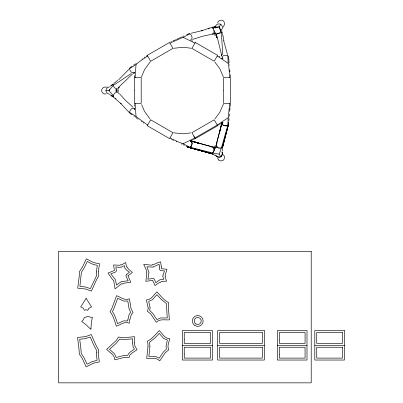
<?xml version="1.0" encoding="UTF-8"?>
<svg xmlns="http://www.w3.org/2000/svg" width="403" height="403" viewBox="0 0 403 403"><rect width="100%" height="100%" fill="white"/><g stroke="black" fill="none" stroke-linecap="round" stroke-linejoin="round"><path stroke-width="0.6" d="M182.317 345.311L182.317 330.576L212.502 330.576L212.502 360.04L182.317 360.04L182.317 345.311L212.502 345.311M277.355 345.311L277.355 330.566L307.005 330.566L307.005 356.071L307.005 360.04L277.355 360.04L277.355 345.311L307.005 345.311M192.03 143.05L192.03 143.02A1.325 1.118 -74.5 0 0 191.929 142.481L191.888 142.476M229.755 103.425L228.189 117.701L227.821 125.333L221.388 147.987L219.177 154.163L220.698 156.802L221.005 156.51M134.395 77.089L134.491 75.437M228.909 120.693L229.04 118.573M214.079 150.495L214.079 150.465A1.244 1.053 -74.5 0 1 213.993 150.888L213.978 150.913M216.315 144.501L216.315 144.476A1.38 1.164 14.5 0 1 216.396 144.143L222.008 122.588L216.335 144.329M222.914 146.032L222.914 146.007A1.375 1.164 14.5 0 1 222.834 146.36L222.809 146.375M229.443 113.918L229.226 116.331M214.129 149.921L214.159 149.609M229.68 111.304L230.037 107.792M214.089 150.349L214.169 149.523A1.063 0.897 -74.5 0 0 214.164 149.186L214.134 149.135M147.307 55.473L147.614 55.997L139.287 61.775L136.033 64.495L135.116 77.643M216.23 145.302L216.26 145.035M223 145.226L222.99 145.322M217.696 157.916L217.872 158.671A4.342 4.287 -30 0 1 217.942 158.943A4.579 4.519 -30 0 0 217.978 159.109L218.285 159.558A4.368 4.312 -30 0 1 218.612 159.87L218.723 159.991M230.435 104.155L230.199 106.352M223.02 145.055L222.33 147.261L221.388 147.987L218.753 148.007L216.582 146.561L216.215 145.448L216.905 143.241M132.053 114.684L130.053 113.495L129.605 112.437L129.751 111.208L131.292 108.971L132.436 108.336L134.783 108.679M119.555 87.038L117.993 88.741L116.845 88.977L114.502 87.819L113.208 85.527L113.364 84.348L114.931 82.65M228.561 124.205L228.546 124.28A1.063 0.897 14.5 0 1 228.425 124.537L228.38 124.598M118.21 89.587L118.27 91.748M221.977 58.339L222.854 56.133L223.977 55.458L226.688 55.241L227.821 55.73L228.511 56.647L228.541 58.974M116.699 89.743C115.888 92.206 118.417 92.478 119.555 94.025M116.754 89.461L116.845 88.977M134.411 109.369L134.35 109.676L134.647 108.437M222.607 147.443L222.29 151.014M228.672 123.656L228.723 123.419A1.244 1.053 14.5 0 0 228.743 123.101M228.708 123.489L228.582 124.084M228.677 123.63L222.491 146.959M228.597 124.013L222.552 146.853M210.85 34.331L213.106 33.827L213.887 32.95L214.184 31.711L213.55 29.051L212.719 28.074L211.62 27.621L209.364 28.129L208.588 29.001M109.415 94.08C107.591 93.904 106.085 92.352 105.918 90.534C106.085 88.715 107.591 87.164 109.415 86.988M219.544 132.456L221.912 122.834M222.023 122.421L219.408 132.824M222.899 146.173L228.743 123.222L222.703 146.571M215.64 26.361L215.877 25.52C216.945 24.029 219.041 23.5 220.698 24.266C222.189 25.318 222.778 27.399 222.018 29.066L221.408 29.696M217.685 23.036L218.043 21.777C219.106 20.281 221.202 19.757 222.859 20.518C224.35 21.576 224.939 23.651 224.184 25.318L223.267 26.26M191.853 144.652L191.989 144.209A1.214 1.023 -74.5 0 0 192.06 143.816L192.04 143.79M216.215 35.62L216.905 37.827L216.215 35.62L216.582 34.502L217.504 33.63L220.124 32.855L221.388 33.081L222.33 33.807L223.02 36.008M116.074 98.654L113.978 97.722L113.208 95.541L114.502 93.249L116.845 92.091M141.393 77.099L144.546 69.628L150.264 61.75M213.862 151.206L213.706 151.609M223.448 103.999L219.771 112.382L214.97 118.91M117.097 89.884L117.142 91.3M134.783 72.384L132.436 72.731L131.292 72.097L129.751 69.86L129.605 68.631L130.053 67.573L132.053 66.384M115.978 91.693L115.973 89.37M222.108 154.908L222.219 154.651A0.982 0.972 -30 0 0 222.26 154.49L222.265 154.435A2.927 2.886 -30 0 0 222.28 154.268L222.28 154.208A4.312 4.252 -30 0 1 222.335 153.654L222.33 153.044A5.516 5.441 -30 0 0 222.275 152.883A4.085 4.03 -30 0 1 222.118 152.349L221.857 151.81M219.177 26.915L212.719 28.074L216.497 27.072L219.177 26.91L220.506 29.696L221.388 33.081L219.177 26.915L220.698 24.266M216.456 144.062L216.738 143.544M223.101 27.192L223.373 26.724M215.746 146.697L214.547 147.448M118.26 87.854L118.437 87.587M191.455 145.629L191.536 145.508A1.38 1.164 -74.5 0 0 191.712 145.151M191.208 146.007L191.506 145.554M191.128 146.123L191.44 145.649M191.173 146.052L191.41 145.7M214.663 148.677L216.673 147.513M228.123 124.935L227.302 125.56M213.404 152.183L213.439 152.138A1.063 0.897 -74.5 0 0 213.625 151.86M209.364 152.939L211.62 153.447L212.719 152.994L214.053 150.722L213.887 148.118L213.106 147.241L210.85 146.737M113.208 85.527L108.961 90.534L105.918 90.534M109.722 89.698L108.961 90.534L113.208 95.541M215.57 145.498L214.814 146.098M118.613 79.829L128.758 69.492M215.817 155.362L216.169 155.845A3.894 3.839 -30 0 1 216.446 156.122L216.713 156.404A0.927 0.912 -30 0 0 216.89 156.535L216.99 156.586A3.038 2.997 -30 0 0 217.146 156.651A5.158 5.088 -30 0 1 217.665 156.873L217.968 157.014A0.982 0.972 -30 0 0 218.184 157.069L218.24 157.074A2.927 2.886 -30 0 0 218.411 157.084A4.307 4.252 -30 0 1 219.031 157.135L220.698 156.802L221.655 155.88L222.375 153.261L222.023 152.027M118.049 87.824L132.491 74.006M216.582 146.561L216.21 146.888M112.89 84.368L111.545 85.501L112.256 84.882M117.706 80.252L115.001 82.575M215.993 147.08L215.514 147.427M133.151 73.729L134.406 72.666M186.715 34.824L188.745 33.686L189.884 33.827L190.876 34.567L192.045 37.021L192.019 38.33L190.548 40.189M109.888 86.393L113.112 84.187M215.026 26.477L214.819 26.638L216.023 26.13M222.103 147.438L222.204 147.357A1.214 1.028 14.5 0 0 222.441 147.1M222.164 147.387L221.857 147.624M190.402 146.853L190.745 146.596A1.214 1.028 -74.5 0 0 191.017 146.324M144.279 57.478L144.863 57.055M141.972 59.16L142.541 58.752M228.189 117.701L217.262 125.066L194.931 137.957L183.088 143.74L179.108 142.284L169.94 137.957M146.047 56.198L146.642 55.77M135.746 63.578L136.214 63.246M134.385 64.51L134.829 64.208M114.407 84.726L131.232 73.532M133.499 65.1L133.937 64.807M218.567 125.126L219.489 124.527M136.033 64.495L129.605 68.631M219.927 124.25L220.365 123.973M220.799 123.711L221.237 123.454M215.343 147.528L214.623 147.856M220.718 156.782L220.345 156.908A4.085 4.03 -30 0 0 219.801 157.064A5.516 5.441 -30 0 1 219.64 157.12C218.219 157.316 216.723 156.717 215.877 155.543M169.94 43.106L183.088 37.328L189.884 33.827M191.974 140.32L192.422 140.078M192.876 139.841L193.339 139.604M193.828 139.357L194.322 139.111M183.415 36.154L183.899 35.917M214.613 146.234L213.731 146.632M181.899 36.875L182.418 36.628M179.189 38.129L176.806 39.237M181.38 37.116L179.753 37.867M217.504 33.63L220.124 32.855M175.542 39.811L176.176 39.524M220.27 30.381L221.106 30.008M174.902 40.099L172.922 40.97M212.033 34.3L213.106 33.822M170.912 41.852L171.582 41.554M226.96 125.711L227.232 125.59M226.909 125.731L226.834 125.761A1.214 1.028 14.5 0 1 226.466 125.857M211.907 153.326L211.787 153.377A1.214 1.028 -74.5 0 1 211.419 153.462L188.604 147.337A1.063 0.897 -74.5 0 0 188.896 147.362L188.992 147.347M210.658 146.813L210.709 146.793A1.214 1.028 -74.5 0 1 211.051 146.717L211.071 146.742M222.088 58.39L222.899 58.072M192.528 39.449L202.689 36.215L210.442 34.562M222.763 122.708L223.061 122.603L221.836 122.97M209.263 28.155L201.571 30.814L202.432 30.542L191.188 33.258M213.928 26.744L215.247 26.366M213.192 26.946L212.028 27.248M106.362 93.758L105.087 94.08C103.264 93.904 101.758 92.352 101.591 90.534C101.758 88.715 103.264 87.164 105.087 86.988L106.362 87.31M220.506 148.143L220.29 148.183A1.063 0.897 14.5 0 1 219.952 148.208M190.75 132.894L182.695 133.801L173.597 132.789M173.597 48.284L183.274 47.277L191.319 48.269M225.67 125.892L226.063 125.867M106.709 86.988L107.253 86.988M217.655 345.311L264.313 345.311M314.798 345.311L344.449 345.311M214.421 33.605L215.67 34.27M211.177 153.432L188.075 147.16M211.812 146.763L211.882 146.763A1.38 1.164 -74.5 0 1 212.22 146.828L212.235 146.853M210.638 153.417L187.773 147.06L188.025 147.145M210.955 153.427L187.773 147.06M216.678 33.555L214.663 32.396M218.985 148.042L218.955 148.037A1.244 1.053 14.5 0 1 218.567 147.941L218.522 147.901M212.719 152.994L219.177 154.163M224.511 125.726L224.738 125.781M213.051 153.054L189.884 147.241L183.088 143.74M225.076 125.857L225.101 125.862A1.38 1.164 14.5 0 0 225.499 125.912M188.513 147.302L211.57 153.442M211.374 153.437L188.307 147.236M190.584 140.909L212.079 146.788M190.407 140.828L211.882 146.763M200.956 143.765L190.221 140.768L200.765 143.73L190.634 140.874M210.588 153.417L187.596 146.984L210.396 153.392M200.573 143.7L190.448 140.818L200.382 143.664M190.669 140.869L200.19 143.629M221.826 58.108L223.045 58.48L222.748 58.375M187.979 147.13L211.031 153.432L188.236 147.211M213.887 32.945L214.356 33.101M211.872 153.845L215.126 155.432M214.633 33.197L216.582 34.502M211.605 153.75L212.94 154.238M213.706 34.416L214.149 34.608M210.059 153.246L209.837 153.145M212.346 146.909L212.613 147.024M212.749 147.085L212.97 147.181A1.214 1.023 -74.5 0 1 213.252 147.377M209.746 153.105L209.52 153.009A1.214 1.023 -74.5 0 1 209.217 152.802M194.931 43.106L183.088 37.328M172.892 140.103L173.552 140.395M171.562 139.519L172.232 139.811M176.136 141.549L176.766 141.836M217.736 147.543L217.711 147.533A1.063 0.897 14.5 0 1 217.368 147.337L217.323 147.266M181.395 143.962L181.919 144.203M223.066 154.707L223.166 154.752A0.927 0.912 -30 0 1 223.302 154.848L223.343 154.883A2.7 2.665 -30 0 1 223.499 155.044L223.615 155.17A4.423 4.362 -30 0 0 223.932 155.482L224.285 156.092A4.085 4.03 -30 0 0 224.436 156.631L224.501 157.397A4.307 4.252 -30 0 0 224.446 157.956L224.411 158.293A0.977 0.962 -30 0 1 224.365 158.455L224.345 158.505A3.783 3.733 -30 0 1 224.244 158.706L224.219 158.757A5.158 5.088 -30 0 0 224.008 159.22L223.872 159.528A0.927 0.912 -30 0 1 223.776 159.664L223.736 159.704A2.7 2.665 -30 0 1 223.574 159.86L223.448 159.976A4.423 4.362 -30 0 0 223.126 160.298L222.506 160.651A4.085 4.03 -30 0 0 221.962 160.807L221.192 160.883A4.312 4.252 -30 0 0 220.632 160.832L220.295 160.807A0.977 0.962 -30 0 1 220.134 160.762L220.078 160.742A3.783 3.733 -30 0 1 219.877 160.646L219.826 160.621A5.158 5.088 -30 0 0 219.363 160.414L219.056 160.283A0.927 0.912 -30 0 1 218.92 160.187L218.879 160.152A2.695 2.655 -30 0 1 218.723 159.991M182.947 144.687L183.441 144.924M214.366 34.718L215.54 35.57M183.924 145.161L184.408 145.397M210.235 153.326L210.26 153.336A1.375 1.164 -74.5 0 0 210.583 153.432M192.438 40.965L192.891 41.207M109.722 94.589L112.417 96.337M223.096 125.081L223.121 125.096A1.325 1.118 14.5 0 1 222.678 124.729M191.551 40.471L191.989 40.723M147.614 125.066L136.033 116.573L129.605 112.437M219.917 56.838L219.02 56.254M223.756 125.479L223.781 125.494A1.214 1.023 14.5 0 0 224.144 125.66M133.962 116.276L134.411 116.573M135.766 117.5L137.181 118.492M137.67 118.84L138.169 119.192M229.755 77.643L228.919 67.543L228.189 63.367L217.262 56.002M141.393 121.459L141.957 121.867M143.105 122.698L143.69 123.127M187.385 146.803L187.078 146.546M187.037 146.516L186.846 146.354A1.063 0.897 -74.5 0 1 186.624 146.113L186.639 146.103M190.548 140.874L192.019 142.738L192.045 144.042L190.876 146.501L189.884 147.241L188.745 147.377L186.715 146.239M190.972 141.231L191.349 141.554A1.063 0.897 -74.5 0 1 191.556 141.775L191.576 141.861M133.151 107.334L125.268 100.151L119.968 94.267M113.288 97.058L111.752 95.738L113.067 96.866L111.989 95.944L112.23 96.156M115.001 98.488L121.152 103.823L120.487 103.213L129.257 112.543M190.72 141.02L190.684 140.985A1.244 1.053 -74.5 0 0 190.458 140.843M217.202 147.15L216.885 146.848M213.701 147.906L213.716 147.926A1.325 1.118 -74.5 0 1 213.983 148.369L213.958 148.41M213.409 147.584L213.645 147.851M214.965 62.153L219.776 68.676L223.448 77.064M149.881 118.825L144.556 111.435L141.594 104.518M228.415 121.892L228.461 121.958A1.063 0.897 14.5 0 1 228.572 122.24L228.647 122.683M222.32 124.114L222.29 124.069A1.063 0.897 14.5 0 1 222.164 123.761L222.134 123.59M222.652 124.623L222.436 124.29M147.397 55.624L147.241 55.352L169.567 42.461L172.978 48.37L150.651 61.261L147.614 55.997M194.387 137.01L191.893 132.698L214.225 119.807L217.635 125.716L195.309 138.607L194.911 137.927M193.793 135.987L193.984 136.32M194.372 136.99L195.238 138.486M191.637 141.982L191.853 142.405M216.471 146.224L216.325 145.785M216.492 146.294L216.502 146.319A1.325 1.118 14.5 0 0 216.754 146.773M222.33 32.87L222.118 32.104M223.62 40.612L227.499 54.571M221.665 30.336L221.932 31.369M216.98 36.124L221.726 55.543M213.978 148.495L214.094 148.974M215.791 155.251L215.776 155.195A4.342 4.287 -30 0 0 215.721 154.979M223.937 40.819L223.045 36.114M221.338 54.637L221.63 56.254M222.083 123.318L222.038 123.051M228.541 122.089L228.511 124.421L227.821 125.333L226.688 125.827L223.977 125.61L222.854 124.935L221.977 122.729A1.244 1.053 14.5 0 0 221.993 122.9M135.116 103.425L136.033 116.573M230.219 74.731L230.44 76.913M229.911 71.87L229.7 69.795M215.57 27.238L215.66 28.15M214.053 30.341L214.184 31.716M229.231 64.722L229.282 65.311M229.08 63.014L228.849 59.322M221.479 34.522L222.763 54.692M134.416 104.528L134.491 106.145M228.189 63.367L227.821 55.73M192.03 143.307L192.035 143.644M134.547 72.948L134.557 73.391M216.255 145.644A1.214 1.023 14.5 0 1 216.215 145.302M216.789 143.408A1.214 1.028 14.5 0 1 217.016 143.136M222.975 144.858A1.214 1.023 14.5 0 1 223.02 145.206M187.768 147.065A1.244 1.053 -74.5 0 1 187.491 146.919M215.847 146.949A13.314 3.556 -30.6 0 1 215.63 147.13M214.92 147.589A13.284 2.317 -26.6 0 1 214.658 147.684M222.058 155.009A5.158 5.088 -30 0 0 221.846 155.472L221.826 155.528A3.038 2.997 -30 0 1 221.761 155.684L221.705 155.78A0.927 0.912 -30 0 1 221.61 155.916L221.287 156.228A3.934 3.884 -30 0 0 221.005 156.51M214.572 33.373A13.334 3.546 29.4 0 1 214.839 33.464M116.784 90.126A13.274 2.353 -86.7 0 1 116.835 89.849M134.37 90.534L134.37 103.425L141.191 103.425L141.191 77.643L134.37 77.643L134.37 90.534M184.252 354.036L184.252 358.111L210.568 358.111L210.568 347.245L184.252 347.245L184.252 354.036M184.252 339.301L184.252 343.376L210.568 343.376L210.568 332.51L184.252 332.51L184.252 339.301M223.685 90.534L223.685 103.425L230.506 103.425L230.506 77.643L223.685 77.643L223.685 90.534M279.289 354.716L279.289 358.111L305.071 358.111L305.071 347.245L279.289 347.245L279.289 354.716M279.289 339.976L279.289 343.376L305.071 343.376L305.071 332.5L279.289 332.5L279.289 339.976M159.412 266.972L159.628 269.582L160.475 270.499L164.449 270.957L163.326 274.463L162.898 274.806L163.175 275.864L162.671 276.126L163.794 279.254L159.487 279.889L159.321 280.402L158.777 280.438L155.89 282.72L154.243 279.072L153.155 278.448L147.896 279.214L148.767 274.105L148.566 273.38L149.06 272.811L146.974 266.791L153.321 267.113L153.624 266.423L154.379 266.459L159.104 264.297L159.412 266.972M161.346 266.927L161.462 268.715L166.918 269.264L166.157 272.045A14.357 14.357 0 0 1 165.517 273.687L165.104 275.526L165.562 276.811L165.029 277.088L166.651 281.123L161.19 281.405L160.762 282.256L159.104 282.73L155.004 285.541L152.692 280.412L145.841 281.309L146.763 274.116L146.42 272.896L146.944 272.297L146.072 269.486L143.715 264.363L152.037 265.214L152.379 264.423L153.891 264.499L156.963 262.988L160.606 261.799L161.346 266.927M96.236 352.393L97.113 360.342L91.894 361.723L87.068 364.191L84.685 359.023A42.31 42.31 0 0 0 83.638 357.088L81.22 353.396L81.038 350.343A95.541 95.541 0 0 0 80.751 347.603L79.708 339.23L85.104 338.696L90.242 337.024L92.932 343.195A119.253 119.253 0 0 0 94.05 345.633A76.384 76.384 0 0 0 94.907 347.386L96.534 350.222L96.236 352.393M98.171 352.444L99.324 361.919L93.748 363.088L86.141 366.846L82.963 359.899A40.32 40.32 0 0 0 82.313 358.675A37.645 37.645 0 0 0 81.169 356.736L79.295 354.061L79.114 350.519A93.471 93.471 0 0 0 78.832 347.829L77.567 337.487L85.92 336.545L91.234 334.49L95.42 344.001A74.081 74.081 0 0 0 96.634 346.509L98.629 349.925L98.171 352.444M96.382 271.944L96.7 275.42L90.408 288.624L85.27 286.941L79.875 286.407L81.391 272.247L82.963 269.924A43.584 43.584 0 0 0 83.784 268.539A46.738 46.738 0 0 0 84.832 266.605L87.265 261.456L90.887 263.366A17.168 17.168 0 0 0 94.645 264.786L97.304 265.32L96.382 271.944M132.607 342.857L133.081 346.797L134.395 349.144C131.932 350.882 128.834 352.413 127.68 355.355L123.469 355.592L116.195 357.466L114.533 353.789L109.495 349.356L116.351 343.19L119.51 339.19L126.683 339.397L132.652 338.777L132.607 342.857M134.537 342.928L134.899 346.112L137.065 349.688L133.247 352.227A24.8 24.8 0 0 0 132.028 353.114L129.811 355.239L129.036 357.466L124.512 357.365L114.84 359.829C114.679 354.67 109.676 352.6 106.639 349.341L116.255 340.505L118.497 336.989C123.756 338.248 129.197 337.084 134.501 336.656L134.537 342.928M148.143 307.862L148.128 309.207L147.291 311.156L150.793 314.018L156.334 322.289C159.85 318.531 164.953 320.274 169.376 319.841L168.278 305.746L168.565 302.588C163.794 300.159 160.535 295.671 156.913 291.858C153.614 294.845 151.533 299.807 146.4 299.973L148.143 307.862M150.077 307.766L149.699 310.436L152.742 313.358L156.903 319.604L160.585 317.947L167.29 317.967A60.742 60.742 0 0 0 167.064 315.504L166.469 303.676L160.938 299.122L156.888 294.684L152.425 299.691L148.737 301.328L150.077 307.766M90.967 328.44L90.932 329.442L86.166 324.838L81.693 321.362C84.343 320.093 83.361 316.385 86.222 317.196C87.804 314.693 89.552 318.078 92.373 317.257L91.345 322.828L90.967 328.44M147.997 346.353L146.722 358.408C151.145 358.771 156.283 356.998 159.739 360.876L165.396 352.625L168.897 349.718C166.676 346.263 169.119 342.202 169.728 338.646C164.555 338.601 162.474 333.629 159.25 330.591C155.503 334.369 152.183 338.873 147.312 341.26L147.921 343.694L147.997 346.353M149.926 346.429L148.863 356.509L155.568 356.459L159.22 358.181L163.442 351.975L166.464 349.033L166.016 346.399L167.361 340.021L163.653 338.439L159.23 333.407L155.135 337.769L149.558 342.268L149.926 346.429M98.347 271.446L98.317 272.01A16.165 16.165 0 0 0 98.352 273.833L98.806 275.697L96.393 280.04L91.375 291.152L86.086 289.092L77.708 288.15L79.154 276.957L79.451 271.607L82.106 267.582A44.814 44.814 0 0 0 83.109 265.723L86.363 258.817L91.748 261.633A15.385 15.385 0 0 0 95.128 262.917L99.551 263.748L98.347 271.446M127.953 319.372L127.68 320.954L123.65 320.864L117.54 323.614C116.205 319.468 114.946 315.136 112.412 311.559L113.475 309.655L117.701 298.26L123.771 301.096L127.806 301.051L129.01 308.461L130.587 312.37L129.106 314.592L127.953 319.372M129.862 319.7L129.237 323.181C124.512 321.095 120.568 324.773 116.366 326.193C114.588 321.251 113.52 315.761 110.014 311.685L111.686 308.91L116.603 295.676C120.764 297.182 124.683 300.905 129.428 298.819L131.061 308.663L133.091 312.733L131.378 314.29L129.862 319.7M126.255 274.77L125.968 275.99L128.169 280.826L123.001 281.359L122.366 281.768L121.726 281.37L116.517 285.037L115.374 279.561L110.815 273.884L115.757 271.944L116.396 270.866L115.852 266.902L119.5 267.365L120.512 267.013L120.89 267.416L124.295 265.612L125.116 268.831L125.681 268.872L126.441 270.05L129.388 272.287L126.255 274.77M128.003 275.788L130.753 282.216L123.575 283.289L122.396 284.055L121.691 283.621L115.062 288.87L113.691 280.589L112.462 279.44L108.009 273.093L114.387 270.463L113.601 264.947L119.651 265.28L120.9 264.61L121.338 265.073L125.615 262.519L126.607 266.993L127.358 267.038L127.469 267.778L128.602 269.189L132.37 272.463L128.003 275.788M88.247 309.177L87.728 310.391L86.03 309.7L84.524 310.381L83.109 308.134L80.711 306.895L85.008 300.18A55.347 55.347 0 0 1 86.131 298.28A50.894 50.894 0 0 1 87.265 300.17L91.531 306.91L89.128 308.139L88.247 309.177M150.651 119.807L147.241 125.716L169.567 138.607L172.978 132.698L150.651 119.807M195.309 42.461L191.893 48.37L214.225 61.261L217.635 55.352L195.309 42.461M311.212 251.296L58.551 251.296L58.551 382.85L311.212 382.85L311.212 251.296M344.449 330.566L314.798 330.566L314.798 360.04L344.449 360.04L344.449 330.566M264.313 330.576L217.655 330.576L217.655 360.04L264.313 360.04L264.313 330.576M342.515 332.5L316.733 332.5L316.733 343.376L342.515 343.376L342.515 332.5M262.378 332.51L219.59 332.51L219.59 343.376L262.378 343.376L262.378 332.51M262.378 347.245L219.59 347.245L219.59 358.111L262.378 358.111L262.378 347.245M342.515 347.245L316.733 347.245L316.733 358.111L342.515 358.111L342.515 347.245M195.994 323.977A3.481 3.481 0 0 0 201.218 320.964A3.481 3.481 0 0 0 195.994 317.947A3.481 3.481 0 0 0 195.994 323.977M195.032 325.654A5.415 5.415 0 0 0 203.152 320.964A5.415 5.415 0 0 0 195.032 316.274A5.415 5.415 0 0 0 195.032 325.654"/></g></svg>
